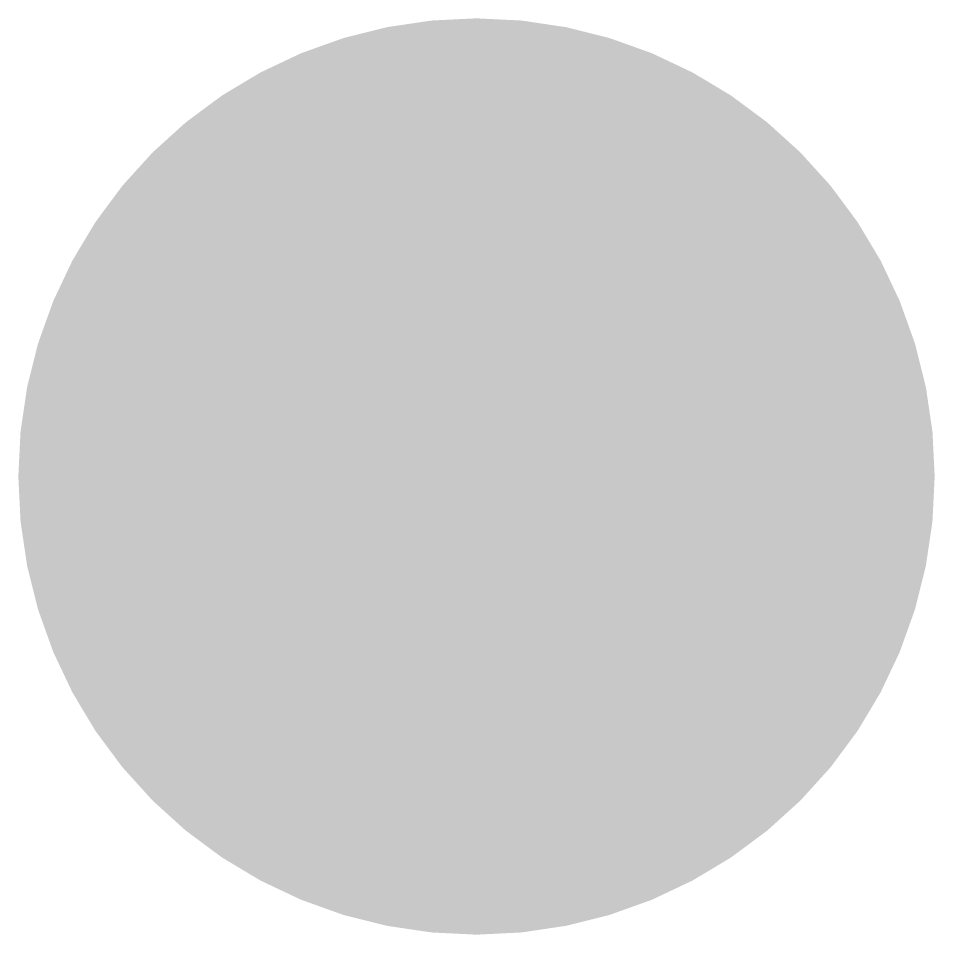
# Model space of a CAD drawing. Header units: feet. Extents: x -0.035 to 0.035, y -0.035 to 0.035.
import ezdxf

# ---------------------------------------------------------------- set-up
doc = ezdxf.new("R2010")
doc.units = ezdxf.units.FT
doc.header["$LTSCALE"] = 50
doc.header["$MEASUREMENT"] = 0

msp = doc.modelspace()

# ---------------------------------------------------------------- hatches: boundary and pattern name
at = {"linetype": 'ByBlock', "transparency": 33554687}
h = msp.add_hatch(color=33, dxfattribs=at)
h.dxf.hatch_style = 1
h.paths.add_polyline_path([(0.028, 0, 1), (-0.028, 0, 1)])

# ---------------------------------------------------------------- linework, layer by layer
at = {"color": 0, "linetype": 'ByBlock', "const_width": 0.014}
msp.add_lwpolyline([(-0.028, 0, 1), (0.028, 0, 1)], format="xyb", close=True, dxfattribs=at)

doc.saveas('drawing.dxf')
